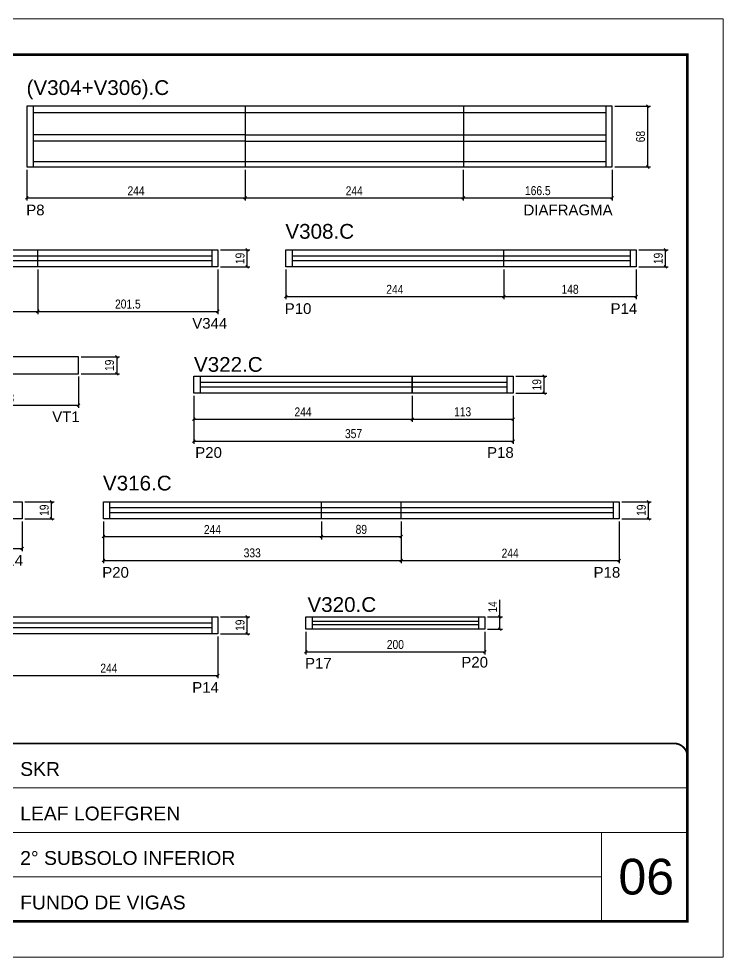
# Model space of a CAD drawing. Header units: millimetres. Extents: x 1959 to 8212, y 239 to 4735.
# Drawn here: x 4254 to 5042, y 2537 to 3587 of the extents above; entities that cross this region are included whole.
import ezdxf

# ---------------------------------------------------------------- set-up
doc = ezdxf.new("R2010")
doc.units = ezdxf.units.MM
doc.linetypes.add('CONTINUO', pattern=[0])
doc.linetypes.add('DASHED', pattern=[0.75, 0.5, -0.25])
for name, color, linetype in [('5', 5, 'Continuous'), ('COTA', 241, 'Continuous'), ('NOMENCLATURA', 7, 'Continuous'), ('Painéis', 200, 'Continuous'), ('SARR_2.2x7', 40, 'Continuous'), ('SARR_EDITAR', 141, 'Continuous')]:
    doc.layers.add(name, color=color, linetype=linetype)
for name, color, linetype, lineweight in [('CARIMBO', 255, 'Continuous', 9), ('Folhas', 255, 'Continuous', 9), ('SARRAFO DE PRESSAO', 251, 'DASHED', 9)]:
    doc.layers.add(name, color=color, linetype=linetype, lineweight=lineweight)
doc.styles.add('ARIAL', font='arial.ttf')
doc.styles.add('COTA TECNICA', font='techl___.ttf', dxfattribs={"height": 10})
doc.styles.add('COTA TECNICA-50', font='techl___.ttf', dxfattribs={"height": 10})
doc.styles.get("Standard").update_dxf_attribs({"font": 'arial.ttf'})
doc.dimstyles.new('COTA PAINEL-50', dxfattribs={"dimtxt": 10, "dimasz": 3, "dimexe": 3, "dimexo": 3, "dimgap": 3, "dimtad": 1, "dimdec": 1, "dimzin": 12, "dimdsep": 46, "dimtxsty": 'COTA TECNICA-50', "dimblk1": 'OBLIQUE', "dimblk2": 'OBLIQUE', "dimsah": 1, "dimcen": 0.9, "dimclrd": 4, "dimclre": 4, "dimclrt": 240, "dimadec": 1, "dimazin": 3, "dimtfac": 1, "dimtdec": 1, "dimtmove": 0, "dimatfit": 3, "dimfxl": 1, "dimtolj": 1, "dimtzin": 12, "dimarcsym": 0})
doc.dimstyles.new('PAINEL', dxfattribs={"dimtxt": 10, "dimasz": 3, "dimexe": 3, "dimexo": 3, "dimgap": 3, "dimtad": 1, "dimdec": 1, "dimzin": 12, "dimdsep": 46, "dimtxsty": 'COTA TECNICA', "dimblk1": 'OBLIQUE', "dimblk2": 'OBLIQUE', "dimsah": 1, "dimcen": 0.9, "dimclrd": 4, "dimclre": 4, "dimclrt": 240, "dimadec": 1, "dimazin": 3, "dimtfac": 1, "dimtdec": 1, "dimtmove": 0, "dimatfit": 3, "dimfxl": 1, "dimtolj": 1, "dimtzin": 12, "dimarcsym": 0})

# ---------------------------------------------------------------- blocks, each defined once
blk = doc.blocks.new('9999999999')
at = {"color": 30, "linetype": 'CONTINUO'}
for p, q in [((98564.6, 34379.6), (99584, 34379.6)), ((98564.6, 34329.8), (99488, 34329.8)), ((99584, 34329.8), (99488, 34329.8)), ((99488, 34329.8), (99488, 34230.2)), ((98564.6, 34280), (99488, 34280))]:
    blk.add_line(p, q, dxfattribs=at)
at = {"color": 30, "linetype": 'CONTINUO', "const_width": 2}
blk.add_lwpolyline([(99584, 34230.2), (99584, 34414.4, 0.414214), (99569, 34429.4), (98229, 34429.4, 0.414214), (98214, 34414.4), (98214, 34245.2, 0.414214), (98229, 34230.2), (99584, 34230.2)], format="xyb", dxfattribs=at)
at = {"layer": 'Folhas'}
blk.add_lwpolyline([(98139, 34190.2), (99624, 34190.2), (99624, 35240.2), (98139, 35240.2)], close=True, dxfattribs=at)
at = {"layer": 'Folhas', "color": 30, "const_width": 3}
blk.add_lwpolyline([(98214, 34230.2), (99584, 34230.2), (99584, 35200.2), (98214, 35200.2)], close=True, dxfattribs=at)
at = {"color": 7, "linetype": 'Continuous', "ltscale": 5, "style": 'ARIAL'}
for s, height, p in [('SKR', 15.48, (98837.7, 34393.1)), ('LEAF LOEFGREN', 15.483, (98837.7, 34343.3)), ('2° SUBSOLO INFERIOR', 15.483, (98837.7, 34293.5)), ('FUNDO DE VIGAS', 15.483, (98837.7, 34243.7))]:
    blk.add_text(s, height=height, dxfattribs=at).set_placement(p)
blk = doc.blocks.new('_Oblique')
at = {"color": 0, "linetype": 'ByBlock', "lineweight": -2}
blk.add_line((-0.5, -0.5), (0.5, 0.5), dxfattribs=at)
blk = doc.blocks.new('*D11')
at = {"layer": 'COTA', "color": 4, "linetype": 'ByBlock', "lineweight": -2, "transparency": 16777216}
for p, q in [((4031.7, 3306), (4031.7, 3256.3)), ((4275.7, 3306), (4275.7, 3256.3)), ((4031.7, 3259.3), (4275.7, 3259.3))]:
    blk.add_line(p, q, dxfattribs=at)
at = {"layer": 'Defpoints', "color": 0, "linetype": 'ByBlock', "transparency": 16777216}
for p in [(4031.7, 3309), (4275.7, 3309), (4275.7, 3259.3)]:
    blk.add_point(p, dxfattribs=at)
at = {"layer": 'COTA', "color": 4, "linetype": 'ByBlock', "lineweight": -2, "transparency": 16777216, "xscale": 3, "yscale": 3, "zscale": 3, "rotation": 180}
blk.add_blockref('_Oblique', (4031.7, 3259.3), dxfattribs=at)
at = {"layer": 'COTA', "color": 4, "linetype": 'ByBlock', "lineweight": -2, "transparency": 16777216, "xscale": 3, "yscale": 3, "zscale": 3}
blk.add_blockref('_Oblique', (4275.7, 3259.3), dxfattribs=at)
at = {"layer": 'COTA', "color": 240, "linetype": 'ByBlock', "transparency": 16777216, "insert": (4153.7, 3267.4), "char_height": 10, "attachment_point": 5, "style": 'COTA TECNICA-50'}
blk.add_mtext('\\A1;244', dxfattribs=at)
blk = doc.blocks.new('*D12')
at = {"layer": 'COTA', "color": 4, "linetype": 'ByBlock', "lineweight": -2, "transparency": 16777216}
for p, q in [((4275.7, 3306), (4275.7, 3256.3)), ((4477.2, 3306), (4477.2, 3256.3)), ((4275.7, 3259.3), (4477.2, 3259.3))]:
    blk.add_line(p, q, dxfattribs=at)
at = {"layer": 'Defpoints', "color": 0, "linetype": 'ByBlock', "transparency": 16777216}
for p in [(4275.7, 3309), (4477.2, 3309), (4477.2, 3259.3)]:
    blk.add_point(p, dxfattribs=at)
at = {"layer": 'COTA', "color": 4, "linetype": 'ByBlock', "lineweight": -2, "transparency": 16777216, "xscale": 3, "yscale": 3, "zscale": 3, "rotation": 180}
blk.add_blockref('_Oblique', (4275.7, 3259.3), dxfattribs=at)
at = {"layer": 'COTA', "color": 4, "linetype": 'ByBlock', "lineweight": -2, "transparency": 16777216, "xscale": 3, "yscale": 3, "zscale": 3}
blk.add_blockref('_Oblique', (4477.2, 3259.3), dxfattribs=at)
at = {"layer": 'COTA', "color": 240, "linetype": 'ByBlock', "transparency": 16777216, "insert": (4376.4, 3267.4), "char_height": 10, "attachment_point": 5, "style": 'COTA TECNICA-50'}
blk.add_mtext('\\A1;201.5', dxfattribs=at)
blk = doc.blocks.new('*D13')
at = {"layer": 'COTA', "color": 4, "lineweight": -2, "transparency": 16777216}
for p, q in [((4480.2, 3328), (4512.9, 3328)), ((4509.9, 3309), (4509.9, 3328)), ((4480.2, 3309), (4512.9, 3309))]:
    blk.add_line(p, q, dxfattribs=at)
at = {"layer": 'Defpoints', "color": 0, "transparency": 16777216}
for p in [(4477.2, 3328), (4509.9, 3328), (4477.2, 3309)]:
    blk.add_point(p, dxfattribs=at)
at = {"layer": 'COTA', "color": 4, "lineweight": -2, "transparency": 16777216, "xscale": 3, "yscale": 3, "zscale": 3}
for p, rotation in [((4509.9, 3328), 90), ((4509.9, 3309), 270)]:
    blk.add_blockref('_Oblique', p, dxfattribs=dict(at, rotation=rotation))
at = {"layer": 'COTA', "color": 240, "transparency": 16777216, "insert": (4501.9, 3318.5), "char_height": 10, "attachment_point": 5, "rotation": 90, "style": 'COTA TECNICA'}
blk.add_mtext('\\A1;19', dxfattribs=at)
blk = doc.blocks.new('*D19')
at = {"layer": 'COTA', "color": 4, "lineweight": -2, "transparency": 16777216}
for p, q in [((4158.2, 3186.4), (4158.2, 3151.2)), ((4321.2, 3186.4), (4321.2, 3151.2)), ((4158.2, 3154.2), (4321.2, 3154.2))]:
    blk.add_line(p, q, dxfattribs=at)
at = {"layer": 'Defpoints', "color": 0, "transparency": 16777216}
for p in [(4158.2, 3189.4), (4321.2, 3189.4), (4321.2, 3154.2)]:
    blk.add_point(p, dxfattribs=at)
at = {"layer": 'COTA', "color": 4, "lineweight": -2, "transparency": 16777216, "xscale": 3, "yscale": 3, "zscale": 3, "rotation": 180}
blk.add_blockref('_Oblique', (4158.2, 3154.2), dxfattribs=at)
at = {"layer": 'COTA', "color": 4, "lineweight": -2, "transparency": 16777216, "xscale": 3, "yscale": 3, "zscale": 3}
blk.add_blockref('_Oblique', (4321.2, 3154.2), dxfattribs=at)
at = {"layer": 'COTA', "color": 240, "transparency": 16777216, "insert": (4239.7, 3162.4), "char_height": 10, "attachment_point": 5, "style": 'COTA TECNICA'}
blk.add_mtext('\\A1;163', dxfattribs=at)
blk = doc.blocks.new('*D20')
at = {"layer": 'COTA', "color": 4, "lineweight": -2, "transparency": 16777216}
for p, q in [((4324.2, 3208.4), (4367, 3208.4)), ((4364, 3208.4), (4364, 3189.4)), ((4324.2, 3189.4), (4367, 3189.4))]:
    blk.add_line(p, q, dxfattribs=at)
at = {"layer": 'Defpoints', "color": 0, "transparency": 16777216}
for p in [(4321.2, 3208.4), (4321.2, 3189.4), (4364, 3189.4)]:
    blk.add_point(p, dxfattribs=at)
at = {"layer": 'COTA', "color": 4, "lineweight": -2, "transparency": 16777216, "xscale": 3, "yscale": 3, "zscale": 3}
for p, rotation in [((4364, 3208.4), 90), ((4364, 3189.4), 270)]:
    blk.add_blockref('_Oblique', p, dxfattribs=dict(at, rotation=rotation))
at = {"layer": 'COTA', "color": 240, "transparency": 16777216, "insert": (4355.9, 3198.9), "char_height": 10, "attachment_point": 5, "rotation": 90, "style": 'COTA TECNICA'}
blk.add_mtext('\\A1;19', dxfattribs=at)
blk = doc.blocks.new('*D27')
at = {"layer": 'COTA', "color": 4, "lineweight": -2, "transparency": 16777216}
for p, q in [((4263.6, 3417.8), (4263.6, 3383.2)), ((4507.6, 3417.8), (4507.6, 3383.2)), ((4263.6, 3386.2), (4507.6, 3386.2))]:
    blk.add_line(p, q, dxfattribs=at)
at = {"layer": 'Defpoints', "color": 0, "transparency": 16777216}
for p in [(4263.6, 3420.8), (4507.6, 3420.8), (4507.6, 3386.2)]:
    blk.add_point(p, dxfattribs=at)
at = {"layer": 'COTA', "color": 4, "lineweight": -2, "transparency": 16777216, "xscale": 3, "yscale": 3, "zscale": 3, "rotation": 180}
blk.add_blockref('_Oblique', (4263.6, 3386.2), dxfattribs=at)
at = {"layer": 'COTA', "color": 4, "lineweight": -2, "transparency": 16777216, "xscale": 3, "yscale": 3, "zscale": 3}
blk.add_blockref('_Oblique', (4507.6, 3386.2), dxfattribs=at)
at = {"layer": 'COTA', "color": 240, "transparency": 16777216, "insert": (4385.6, 3394.2), "char_height": 10, "attachment_point": 5, "style": 'COTA TECNICA'}
blk.add_mtext('\\A1;244', dxfattribs=at)
blk = doc.blocks.new('*D28')
at = {"layer": 'COTA', "color": 4, "lineweight": -2, "transparency": 16777216}
for p, q in [((4507.6, 3417.8), (4507.6, 3383.2)), ((4751.6, 3417.8), (4751.6, 3383.2)), ((4507.6, 3386.2), (4751.6, 3386.2))]:
    blk.add_line(p, q, dxfattribs=at)
at = {"layer": 'Defpoints', "color": 0, "transparency": 16777216}
for p in [(4507.6, 3420.8), (4751.6, 3420.8), (4751.6, 3386.2)]:
    blk.add_point(p, dxfattribs=at)
at = {"layer": 'COTA', "color": 4, "lineweight": -2, "transparency": 16777216, "xscale": 3, "yscale": 3, "zscale": 3, "rotation": 180}
blk.add_blockref('_Oblique', (4507.6, 3386.2), dxfattribs=at)
at = {"layer": 'COTA', "color": 4, "lineweight": -2, "transparency": 16777216, "xscale": 3, "yscale": 3, "zscale": 3}
blk.add_blockref('_Oblique', (4751.6, 3386.2), dxfattribs=at)
at = {"layer": 'COTA', "color": 240, "transparency": 16777216, "insert": (4629.6, 3394.2), "char_height": 10, "attachment_point": 5, "style": 'COTA TECNICA'}
blk.add_mtext('\\A1;244', dxfattribs=at)
blk = doc.blocks.new('*D26')
at = {"layer": 'COTA', "color": 4, "lineweight": -2, "transparency": 16777216}
for p, q in [((4921.1, 3488.8), (4960.9, 3488.8)), ((4957.9, 3420.8), (4957.9, 3488.8)), ((4921.1, 3420.8), (4960.9, 3420.8))]:
    blk.add_line(p, q, dxfattribs=at)
at = {"layer": 'Defpoints', "color": 0, "transparency": 16777216}
for p in [(4918.1, 3488.8), (4957.9, 3488.8), (4918.1, 3420.8)]:
    blk.add_point(p, dxfattribs=at)
at = {"layer": 'COTA', "color": 4, "lineweight": -2, "transparency": 16777216, "xscale": 3, "yscale": 3, "zscale": 3}
for p, rotation in [((4957.9, 3488.8), 90), ((4957.9, 3420.8), 270)]:
    blk.add_blockref('_Oblique', p, dxfattribs=dict(at, rotation=rotation))
at = {"layer": 'COTA', "color": 240, "transparency": 16777216, "insert": (4949.8, 3454.8), "char_height": 10, "attachment_point": 5, "rotation": 90, "style": 'COTA TECNICA'}
blk.add_mtext('\\A1;68', dxfattribs=at)
blk = doc.blocks.new('*D29')
at = {"layer": 'COTA', "color": 4, "lineweight": -2, "transparency": 16777216}
for p, q in [((4751.6, 3417.8), (4751.6, 3383.2)), ((4918.1, 3417.8), (4918.1, 3383.2)), ((4751.6, 3386.2), (4918.1, 3386.2))]:
    blk.add_line(p, q, dxfattribs=at)
at = {"layer": 'Defpoints', "color": 0, "transparency": 16777216}
for p in [(4751.6, 3420.8), (4918.1, 3420.8), (4918.1, 3386.2)]:
    blk.add_point(p, dxfattribs=at)
at = {"layer": 'COTA', "color": 4, "lineweight": -2, "transparency": 16777216, "xscale": 3, "yscale": 3, "zscale": 3, "rotation": 180}
blk.add_blockref('_Oblique', (4751.6, 3386.2), dxfattribs=at)
at = {"layer": 'COTA', "color": 4, "lineweight": -2, "transparency": 16777216, "xscale": 3, "yscale": 3, "zscale": 3}
blk.add_blockref('_Oblique', (4918.1, 3386.2), dxfattribs=at)
at = {"layer": 'COTA', "color": 240, "transparency": 16777216, "insert": (4834.9, 3394.3), "char_height": 10, "attachment_point": 5, "style": 'COTA TECNICA'}
blk.add_mtext('\\A1;166.5', dxfattribs=at)
blk = doc.blocks.new('*D31')
at = {"layer": 'COTA', "color": 4, "linetype": 'ByBlock', "lineweight": -2, "transparency": 16777216}
for p, q in [((4110.2, 3024.3), (4110.2, 2991.1)), ((4258.2, 3024.3), (4258.2, 2991.1)), ((4110.2, 2994.1), (4258.2, 2994.1))]:
    blk.add_line(p, q, dxfattribs=at)
at = {"layer": 'Defpoints', "color": 0, "linetype": 'ByBlock', "transparency": 16777216}
for p in [(4110.2, 3027.3), (4258.2, 3027.3), (4258.2, 2994.1)]:
    blk.add_point(p, dxfattribs=at)
at = {"layer": 'COTA', "color": 4, "linetype": 'ByBlock', "lineweight": -2, "transparency": 16777216, "xscale": 3, "yscale": 3, "zscale": 3, "rotation": 180}
blk.add_blockref('_Oblique', (4110.2, 2994.1), dxfattribs=at)
at = {"layer": 'COTA', "color": 4, "linetype": 'ByBlock', "lineweight": -2, "transparency": 16777216, "xscale": 3, "yscale": 3, "zscale": 3}
blk.add_blockref('_Oblique', (4258.2, 2994.1), dxfattribs=at)
at = {"layer": 'COTA', "color": 240, "linetype": 'ByBlock', "transparency": 16777216, "insert": (4184.2, 3002.2), "char_height": 10, "attachment_point": 5, "style": 'COTA TECNICA-50'}
blk.add_mtext('\\A1;148', dxfattribs=at)
blk = doc.blocks.new('*D32')
at = {"layer": 'COTA', "color": 4, "lineweight": -2, "transparency": 16777216}
for p, q in [((4261.2, 3046.3), (4293.9, 3046.3)), ((4290.9, 3027.3), (4290.9, 3046.3)), ((4261.2, 3027.3), (4293.9, 3027.3))]:
    blk.add_line(p, q, dxfattribs=at)
at = {"layer": 'Defpoints', "color": 0, "transparency": 16777216}
for p in [(4258.2, 3046.3), (4290.9, 3046.3), (4258.2, 3027.3)]:
    blk.add_point(p, dxfattribs=at)
at = {"layer": 'COTA', "color": 4, "lineweight": -2, "transparency": 16777216, "xscale": 3, "yscale": 3, "zscale": 3}
for p, rotation in [((4290.9, 3046.3), 90), ((4290.9, 3027.3), 270)]:
    blk.add_blockref('_Oblique', p, dxfattribs=dict(at, rotation=rotation))
at = {"layer": 'COTA', "color": 240, "transparency": 16777216, "insert": (4282.9, 3036.8), "char_height": 10, "attachment_point": 5, "rotation": 90, "style": 'COTA TECNICA'}
blk.add_mtext('\\A1;19', dxfattribs=at)
blk = doc.blocks.new('*D34')
at = {"layer": 'COTA', "color": 4, "linetype": 'ByBlock', "lineweight": -2, "transparency": 16777216}
for p, q in [((4553, 3306), (4553, 3272.8)), ((4797, 3306), (4797, 3272.8)), ((4553, 3275.8), (4797, 3275.8))]:
    blk.add_line(p, q, dxfattribs=at)
at = {"layer": 'Defpoints', "color": 0, "linetype": 'ByBlock', "transparency": 16777216}
for p in [(4553, 3309), (4797, 3309), (4797, 3275.8)]:
    blk.add_point(p, dxfattribs=at)
at = {"layer": 'COTA', "color": 4, "linetype": 'ByBlock', "lineweight": -2, "transparency": 16777216, "xscale": 3, "yscale": 3, "zscale": 3, "rotation": 180}
blk.add_blockref('_Oblique', (4553, 3275.8), dxfattribs=at)
at = {"layer": 'COTA', "color": 4, "linetype": 'ByBlock', "lineweight": -2, "transparency": 16777216, "xscale": 3, "yscale": 3, "zscale": 3}
blk.add_blockref('_Oblique', (4797, 3275.8), dxfattribs=at)
at = {"layer": 'COTA', "color": 240, "linetype": 'ByBlock', "transparency": 16777216, "insert": (4675, 3283.9), "char_height": 10, "attachment_point": 5, "style": 'COTA TECNICA-50'}
blk.add_mtext('\\A1;244', dxfattribs=at)
blk = doc.blocks.new('*D35')
at = {"layer": 'COTA', "color": 4, "linetype": 'ByBlock', "lineweight": -2, "transparency": 16777216}
for p, q in [((4797, 3306), (4797, 3272.8)), ((4945, 3306), (4945, 3272.8)), ((4797, 3275.8), (4945, 3275.8))]:
    blk.add_line(p, q, dxfattribs=at)
at = {"layer": 'Defpoints', "color": 0, "linetype": 'ByBlock', "transparency": 16777216}
for p in [(4797, 3309), (4945, 3309), (4945, 3275.8)]:
    blk.add_point(p, dxfattribs=at)
at = {"layer": 'COTA', "color": 4, "linetype": 'ByBlock', "lineweight": -2, "transparency": 16777216, "xscale": 3, "yscale": 3, "zscale": 3, "rotation": 180}
blk.add_blockref('_Oblique', (4797, 3275.8), dxfattribs=at)
at = {"layer": 'COTA', "color": 4, "linetype": 'ByBlock', "lineweight": -2, "transparency": 16777216, "xscale": 3, "yscale": 3, "zscale": 3}
blk.add_blockref('_Oblique', (4945, 3275.8), dxfattribs=at)
at = {"layer": 'COTA', "color": 240, "linetype": 'ByBlock', "transparency": 16777216, "insert": (4871, 3283.9), "char_height": 10, "attachment_point": 5, "style": 'COTA TECNICA-50'}
blk.add_mtext('\\A1;148', dxfattribs=at)
blk = doc.blocks.new('*D36')
at = {"layer": 'COTA', "color": 4, "lineweight": -2, "transparency": 16777216}
for p, q in [((4948, 3328), (4980.8, 3328)), ((4977.8, 3309), (4977.8, 3328)), ((4948, 3309), (4980.8, 3309))]:
    blk.add_line(p, q, dxfattribs=at)
at = {"layer": 'Defpoints', "color": 0, "transparency": 16777216}
for p in [(4945, 3328), (4977.8, 3328), (4945, 3309)]:
    blk.add_point(p, dxfattribs=at)
at = {"layer": 'COTA', "color": 4, "lineweight": -2, "transparency": 16777216, "xscale": 3, "yscale": 3, "zscale": 3}
for p, rotation in [((4977.8, 3328), 90), ((4977.8, 3309), 270)]:
    blk.add_blockref('_Oblique', p, dxfattribs=dict(at, rotation=rotation))
at = {"layer": 'COTA', "color": 240, "transparency": 16777216, "insert": (4969.7, 3318.5), "char_height": 10, "attachment_point": 5, "rotation": 90, "style": 'COTA TECNICA'}
blk.add_mtext('\\A1;19', dxfattribs=at)
blk = doc.blocks.new('*D38')
at = {"layer": 'COTA', "color": 4, "linetype": 'ByBlock', "lineweight": -2, "transparency": 16777216}
for p, q in [((4233.2, 2895.6), (4233.2, 2849)), ((4477.2, 2895.6), (4477.2, 2849)), ((4233.2, 2852), (4477.2, 2852))]:
    blk.add_line(p, q, dxfattribs=at)
at = {"layer": 'Defpoints', "color": 0, "linetype": 'ByBlock', "transparency": 16777216}
for p in [(4233.2, 2898.6), (4477.2, 2898.6), (4477.2, 2852)]:
    blk.add_point(p, dxfattribs=at)
at = {"layer": 'COTA', "color": 4, "linetype": 'ByBlock', "lineweight": -2, "transparency": 16777216, "xscale": 3, "yscale": 3, "zscale": 3, "rotation": 180}
blk.add_blockref('_Oblique', (4233.2, 2852), dxfattribs=at)
at = {"layer": 'COTA', "color": 4, "linetype": 'ByBlock', "lineweight": -2, "transparency": 16777216, "xscale": 3, "yscale": 3, "zscale": 3}
blk.add_blockref('_Oblique', (4477.2, 2852), dxfattribs=at)
at = {"layer": 'COTA', "color": 240, "linetype": 'ByBlock', "transparency": 16777216, "insert": (4355.2, 2860.1), "char_height": 10, "attachment_point": 5, "style": 'COTA TECNICA-50'}
blk.add_mtext('\\A1;244', dxfattribs=at)
blk = doc.blocks.new('*D39')
at = {"layer": 'COTA', "color": 4, "lineweight": -2, "transparency": 16777216}
for p, q in [((4480.2, 2917.6), (4512.9, 2917.6)), ((4509.9, 2898.6), (4509.9, 2917.6)), ((4480.2, 2898.6), (4512.9, 2898.6))]:
    blk.add_line(p, q, dxfattribs=at)
at = {"layer": 'Defpoints', "color": 0, "transparency": 16777216}
for p in [(4477.2, 2917.6), (4509.9, 2917.6), (4477.2, 2898.6)]:
    blk.add_point(p, dxfattribs=at)
at = {"layer": 'COTA', "color": 4, "lineweight": -2, "transparency": 16777216, "xscale": 3, "yscale": 3, "zscale": 3}
for p, rotation in [((4509.9, 2917.6), 90), ((4509.9, 2898.6), 270)]:
    blk.add_blockref('_Oblique', p, dxfattribs=dict(at, rotation=rotation))
at = {"layer": 'COTA', "color": 240, "transparency": 16777216, "insert": (4501.9, 2908.1), "char_height": 10, "attachment_point": 5, "rotation": 90, "style": 'COTA TECNICA'}
blk.add_mtext('\\A1;19', dxfattribs=at)
blk = doc.blocks.new('*D43')
at = {"layer": 'COTA', "color": 4, "linetype": 'ByBlock', "lineweight": -2, "transparency": 16777216}
for p, q in [((4349, 3024.3), (4349, 2977.7)), ((4682, 3024.3), (4682, 2977.7)), ((4349, 2980.7), (4682, 2980.7))]:
    blk.add_line(p, q, dxfattribs=at)
at = {"layer": 'Defpoints', "color": 0, "linetype": 'ByBlock', "transparency": 16777216}
for p in [(4349, 3027.3), (4682, 3027.3), (4682, 2980.7)]:
    blk.add_point(p, dxfattribs=at)
at = {"layer": 'COTA', "color": 4, "linetype": 'ByBlock', "lineweight": -2, "transparency": 16777216, "xscale": 3, "yscale": 3, "zscale": 3, "rotation": 180}
blk.add_blockref('_Oblique', (4349, 2980.7), dxfattribs=at)
at = {"layer": 'COTA', "color": 4, "linetype": 'ByBlock', "lineweight": -2, "transparency": 16777216, "xscale": 3, "yscale": 3, "zscale": 3}
blk.add_blockref('_Oblique', (4682, 2980.7), dxfattribs=at)
at = {"layer": 'COTA', "color": 240, "linetype": 'ByBlock', "transparency": 16777216, "insert": (4515.5, 2989), "char_height": 10, "attachment_point": 5, "style": 'COTA TECNICA-50'}
blk.add_mtext('\\A1;333', dxfattribs=at)
blk = doc.blocks.new('*D44')
at = {"layer": 'COTA', "color": 4, "linetype": 'ByBlock', "lineweight": -2, "transparency": 16777216}
for p, q in [((4682, 3024.3), (4682, 2977.7)), ((4926, 3024.3), (4926, 2977.7)), ((4682, 2980.7), (4926, 2980.7))]:
    blk.add_line(p, q, dxfattribs=at)
at = {"layer": 'Defpoints', "color": 0, "linetype": 'ByBlock', "transparency": 16777216}
for p in [(4682, 3027.3), (4926, 3027.3), (4926, 2980.7)]:
    blk.add_point(p, dxfattribs=at)
at = {"layer": 'COTA', "color": 4, "linetype": 'ByBlock', "lineweight": -2, "transparency": 16777216, "xscale": 3, "yscale": 3, "zscale": 3, "rotation": 180}
blk.add_blockref('_Oblique', (4682, 2980.7), dxfattribs=at)
at = {"layer": 'COTA', "color": 4, "linetype": 'ByBlock', "lineweight": -2, "transparency": 16777216, "xscale": 3, "yscale": 3, "zscale": 3}
blk.add_blockref('_Oblique', (4926, 2980.7), dxfattribs=at)
at = {"layer": 'COTA', "color": 240, "linetype": 'ByBlock', "transparency": 16777216, "insert": (4804, 2988.8), "char_height": 10, "attachment_point": 5, "style": 'COTA TECNICA-50'}
blk.add_mtext('\\A1;244', dxfattribs=at)
blk = doc.blocks.new('*D45')
at = {"layer": 'COTA', "color": 4, "lineweight": -2, "transparency": 16777216}
for p, q in [((4929, 3046.3), (4961.8, 3046.3)), ((4958.8, 3027.3), (4958.8, 3046.3)), ((4929, 3027.3), (4961.8, 3027.3))]:
    blk.add_line(p, q, dxfattribs=at)
at = {"layer": 'Defpoints', "color": 0, "transparency": 16777216}
for p in [(4926, 3046.3), (4958.8, 3046.3), (4926, 3027.3)]:
    blk.add_point(p, dxfattribs=at)
at = {"layer": 'COTA', "color": 4, "lineweight": -2, "transparency": 16777216, "xscale": 3, "yscale": 3, "zscale": 3}
for p, rotation in [((4958.8, 3046.3), 90), ((4958.8, 3027.3), 270)]:
    blk.add_blockref('_Oblique', p, dxfattribs=dict(at, rotation=rotation))
at = {"layer": 'COTA', "color": 240, "transparency": 16777216, "insert": (4950.7, 3036.8), "char_height": 10, "attachment_point": 5, "rotation": 90, "style": 'COTA TECNICA'}
blk.add_mtext('\\A1;19', dxfattribs=at)
blk = doc.blocks.new('*D46')
at = {"layer": 'COTA', "color": 4, "lineweight": -2, "transparency": 16777216}
for p, q in [((4349, 3024.3), (4349, 3004.2)), ((4593, 3024.3), (4593, 3004.2)), ((4349, 3007.2), (4593, 3007.2))]:
    blk.add_line(p, q, dxfattribs=at)
at = {"layer": 'Defpoints', "color": 0, "transparency": 16777216}
for p in [(4349, 3027.3), (4593, 3027.3), (4593, 3007.2)]:
    blk.add_point(p, dxfattribs=at)
at = {"layer": 'COTA', "color": 4, "lineweight": -2, "transparency": 16777216, "xscale": 3, "yscale": 3, "zscale": 3, "rotation": 180}
blk.add_blockref('_Oblique', (4349, 3007.2), dxfattribs=at)
at = {"layer": 'COTA', "color": 4, "lineweight": -2, "transparency": 16777216, "xscale": 3, "yscale": 3, "zscale": 3}
blk.add_blockref('_Oblique', (4593, 3007.2), dxfattribs=at)
at = {"layer": 'COTA', "color": 240, "transparency": 16777216, "insert": (4471, 3015.2), "char_height": 10, "attachment_point": 5, "style": 'COTA TECNICA'}
blk.add_mtext('\\A1;244', dxfattribs=at)
blk = doc.blocks.new('*D47')
at = {"layer": 'COTA', "color": 4, "lineweight": -2, "transparency": 16777216}
for p, q in [((4593, 3024.3), (4593, 3004.2)), ((4682, 3024.3), (4682, 3004.2)), ((4593, 3007.2), (4682, 3007.2))]:
    blk.add_line(p, q, dxfattribs=at)
at = {"layer": 'Defpoints', "color": 0, "transparency": 16777216}
for p in [(4593, 3027.3), (4682, 3027.3), (4682, 3007.2)]:
    blk.add_point(p, dxfattribs=at)
at = {"layer": 'COTA', "color": 4, "lineweight": -2, "transparency": 16777216, "xscale": 3, "yscale": 3, "zscale": 3, "rotation": 180}
blk.add_blockref('_Oblique', (4593, 3007.2), dxfattribs=at)
at = {"layer": 'COTA', "color": 4, "lineweight": -2, "transparency": 16777216, "xscale": 3, "yscale": 3, "zscale": 3}
blk.add_blockref('_Oblique', (4682, 3007.2), dxfattribs=at)
at = {"layer": 'COTA', "color": 240, "transparency": 16777216, "insert": (4637.5, 3015.3), "char_height": 10, "attachment_point": 5, "style": 'COTA TECNICA'}
blk.add_mtext('\\A1;89', dxfattribs=at)
blk = doc.blocks.new('*D48')
at = {"layer": 'COTA', "color": 4, "linetype": 'ByBlock', "lineweight": -2, "transparency": 16777216}
for p, q in [((4450.3, 3164.7), (4450.3, 3135.7)), ((4694.3, 3164.7), (4694.3, 3135.7)), ((4450.3, 3138.7), (4694.3, 3138.7))]:
    blk.add_line(p, q, dxfattribs=at)
at = {"layer": 'Defpoints', "color": 0, "linetype": 'ByBlock', "transparency": 16777216}
for p in [(4450.3, 3167.7), (4694.3, 3167.7), (4694.3, 3138.7)]:
    blk.add_point(p, dxfattribs=at)
at = {"layer": 'COTA', "color": 4, "linetype": 'ByBlock', "lineweight": -2, "transparency": 16777216, "xscale": 3, "yscale": 3, "zscale": 3, "rotation": 180}
blk.add_blockref('_Oblique', (4450.3, 3138.7), dxfattribs=at)
at = {"layer": 'COTA', "color": 4, "linetype": 'ByBlock', "lineweight": -2, "transparency": 16777216, "xscale": 3, "yscale": 3, "zscale": 3}
blk.add_blockref('_Oblique', (4694.3, 3138.7), dxfattribs=at)
at = {"layer": 'COTA', "color": 240, "linetype": 'ByBlock', "transparency": 16777216, "insert": (4572.3, 3146.8), "char_height": 10, "attachment_point": 5, "style": 'COTA TECNICA-50'}
blk.add_mtext('\\A1;244', dxfattribs=at)
blk = doc.blocks.new('*D49')
at = {"layer": 'COTA', "color": 4, "linetype": 'ByBlock', "lineweight": -2, "transparency": 16777216}
for p, q in [((4694.3, 3164.7), (4694.3, 3135.7)), ((4807.3, 3164.7), (4807.3, 3135.7)), ((4694.3, 3138.7), (4807.3, 3138.7))]:
    blk.add_line(p, q, dxfattribs=at)
at = {"layer": 'Defpoints', "color": 0, "linetype": 'ByBlock', "transparency": 16777216}
for p in [(4694.3, 3167.7), (4807.3, 3167.7), (4807.3, 3138.7)]:
    blk.add_point(p, dxfattribs=at)
at = {"layer": 'COTA', "color": 4, "linetype": 'ByBlock', "lineweight": -2, "transparency": 16777216, "xscale": 3, "yscale": 3, "zscale": 3, "rotation": 180}
blk.add_blockref('_Oblique', (4694.3, 3138.7), dxfattribs=at)
at = {"layer": 'COTA', "color": 4, "linetype": 'ByBlock', "lineweight": -2, "transparency": 16777216, "xscale": 3, "yscale": 3, "zscale": 3}
blk.add_blockref('_Oblique', (4807.3, 3138.7), dxfattribs=at)
at = {"layer": 'COTA', "color": 240, "linetype": 'ByBlock', "transparency": 16777216, "insert": (4750.8, 3146.9), "char_height": 10, "attachment_point": 5, "style": 'COTA TECNICA-50'}
blk.add_mtext('\\A1;113', dxfattribs=at)
blk = doc.blocks.new('*D50')
at = {"layer": 'COTA', "color": 4, "lineweight": -2, "transparency": 16777216}
for p, q in [((4450.3, 3164.7), (4450.3, 3111.1)), ((4807.3, 3164.7), (4807.3, 3111.1)), ((4450.3, 3114.1), (4807.3, 3114.1))]:
    blk.add_line(p, q, dxfattribs=at)
at = {"layer": 'Defpoints', "color": 0, "transparency": 16777216}
for p in [(4450.3, 3167.7), (4807.3, 3167.7), (4807.3, 3114.1)]:
    blk.add_point(p, dxfattribs=at)
at = {"layer": 'COTA', "color": 4, "lineweight": -2, "transparency": 16777216, "xscale": 3, "yscale": 3, "zscale": 3, "rotation": 180}
blk.add_blockref('_Oblique', (4450.3, 3114.1), dxfattribs=at)
at = {"layer": 'COTA', "color": 4, "lineweight": -2, "transparency": 16777216, "xscale": 3, "yscale": 3, "zscale": 3}
blk.add_blockref('_Oblique', (4807.3, 3114.1), dxfattribs=at)
at = {"layer": 'COTA', "color": 240, "transparency": 16777216, "insert": (4628.8, 3122.4), "char_height": 10, "attachment_point": 5, "style": 'COTA TECNICA'}
blk.add_mtext('\\A1;357', dxfattribs=at)
blk = doc.blocks.new('*D51')
at = {"layer": 'COTA', "color": 4, "lineweight": -2, "transparency": 16777216}
for p, q in [((4810.3, 3186.7), (4844.9, 3186.7)), ((4841.9, 3167.7), (4841.9, 3186.7)), ((4810.3, 3167.7), (4844.9, 3167.7))]:
    blk.add_line(p, q, dxfattribs=at)
at = {"layer": 'Defpoints', "color": 0, "transparency": 16777216}
for p in [(4807.3, 3186.7), (4841.9, 3186.7), (4807.3, 3167.7)]:
    blk.add_point(p, dxfattribs=at)
at = {"layer": 'COTA', "color": 4, "lineweight": -2, "transparency": 16777216, "xscale": 3, "yscale": 3, "zscale": 3}
for p, rotation in [((4841.9, 3186.7), 90), ((4841.9, 3167.7), 270)]:
    blk.add_blockref('_Oblique', p, dxfattribs=dict(at, rotation=rotation))
at = {"layer": 'COTA', "color": 240, "transparency": 16777216, "insert": (4833.8, 3177.2), "char_height": 10, "attachment_point": 5, "rotation": 90, "style": 'COTA TECNICA'}
blk.add_mtext('\\A1;19', dxfattribs=at)
blk = doc.blocks.new('*D52')
at = {"layer": 'COTA', "color": 4, "linetype": 'ByBlock', "lineweight": -2, "transparency": 16777216}
for p, q in [((4575.6, 2900.6), (4575.6, 2875.4)), ((4775.6, 2900.6), (4775.6, 2875.4)), ((4575.6, 2878.4), (4775.6, 2878.4))]:
    blk.add_line(p, q, dxfattribs=at)
at = {"layer": 'Defpoints', "color": 0, "linetype": 'ByBlock', "transparency": 16777216}
for p in [(4575.6, 2903.6), (4775.6, 2903.6), (4775.6, 2878.4)]:
    blk.add_point(p, dxfattribs=at)
at = {"layer": 'COTA', "color": 4, "linetype": 'ByBlock', "lineweight": -2, "transparency": 16777216, "xscale": 3, "yscale": 3, "zscale": 3, "rotation": 180}
blk.add_blockref('_Oblique', (4575.6, 2878.4), dxfattribs=at)
at = {"layer": 'COTA', "color": 4, "linetype": 'ByBlock', "lineweight": -2, "transparency": 16777216, "xscale": 3, "yscale": 3, "zscale": 3}
blk.add_blockref('_Oblique', (4775.6, 2878.4), dxfattribs=at)
at = {"layer": 'COTA', "color": 240, "linetype": 'ByBlock', "transparency": 16777216, "insert": (4675.6, 2886.5), "char_height": 10, "attachment_point": 5, "style": 'COTA TECNICA-50'}
blk.add_mtext('\\A1;200', dxfattribs=at)
blk = doc.blocks.new('*D53')
at = {"layer": 'COTA', "color": 4, "lineweight": -2, "transparency": 16777216}
for p, q in [((4792.4, 2917.6), (4792.4, 2936.7)), ((4778.6, 2917.6), (4795.4, 2917.6)), ((4792.4, 2903.6), (4792.4, 2917.6)), ((4778.6, 2903.6), (4795.4, 2903.6))]:
    blk.add_line(p, q, dxfattribs=at)
at = {"layer": 'Defpoints', "color": 0, "transparency": 16777216}
for p in [(4775.6, 2917.6), (4792.4, 2917.6), (4775.6, 2903.6)]:
    blk.add_point(p, dxfattribs=at)
at = {"layer": 'COTA', "color": 4, "lineweight": -2, "transparency": 16777216, "xscale": 3, "yscale": 3, "zscale": 3}
for p, rotation in [((4792.4, 2917.6), 90), ((4792.4, 2903.6), 270)]:
    blk.add_blockref('_Oblique', p, dxfattribs=dict(at, rotation=rotation))
at = {"layer": 'COTA', "color": 240, "transparency": 16777216, "insert": (4784.4, 2928.6), "char_height": 10, "attachment_point": 5, "rotation": 90, "style": 'COTA TECNICA'}
blk.add_mtext('\\A1;14', dxfattribs=at)

msp = doc.modelspace()

# ---------------------------------------------------------------- linework, layer by layer
at = {"layer": 'Painéis', "linetype": 'ByBlock'}
for p, q in [((4507.61, 3488.8), (4507.61, 3420.8)), ((4751.61, 3488.8), (4751.61, 3420.8)), ((4275.67, 3309), (4275.67, 3328)), ((4797.04, 3309), (4797.04, 3328)), ((4321.17, 3208.37), (3670.17, 3208.37)), ((4321.17, 3189.37), (4321.17, 3208.37)), ((3670.17, 3189.37), (4321.17, 3189.37)), ((4593, 3027.32), (4593, 3046.32)), ((4682, 3027.32), (4682, 3046.32))]:
    msp.add_line(p, q, dxfattribs=at)
for points in [[(4263.61, 3488.8), (4263.61, 3420.8), (4918.11, 3420.8), (4918.11, 3488.8)], [(4031.67, 3328), (4477.17, 3328), (4477.17, 3309), (4031.67, 3309)], [(4553.04, 3328), (4945.04, 3328), (4945.04, 3309), (4553.04, 3309)], [(3866.17, 3046.32), (4258.17, 3046.32), (4258.17, 3027.32), (3866.17, 3027.32)], [(4349, 3046.32), (4926, 3046.32), (4926, 3027.32), (4349, 3027.32)], [(3900.17, 2917.56), (4477.17, 2917.56), (4477.17, 2898.56), (3900.17, 2898.56)], [(4575.63, 2917.56), (4775.63, 2917.56), (4775.63, 2903.56), (4575.63, 2903.56)]]:
    msp.add_lwpolyline(points, close=True, dxfattribs=at)
at = {"layer": 'Painéis'}
for points in [[(4694.27, 3167.66), (4450.27, 3167.66), (4450.27, 3186.66), (4694.27, 3186.66)], [(4694.27, 3186.66), (4807.27, 3186.66), (4807.27, 3167.66), (4694.27, 3167.66)]]:
    msp.add_lwpolyline(points, close=True, dxfattribs=at)
at = {"layer": 'SARR_2.2x7', "linetype": 'Continuous'}
for p, q in [((4270.61, 3488.8), (4270.61, 3420.8)), ((4911.11, 3488.8), (4911.11, 3420.8)), ((4270.61, 3481.8), (4507.61, 3481.8)), ((4507.61, 3481.8), (4751.61, 3481.8)), ((4751.61, 3481.8), (4911.11, 3481.8)), ((4507.61, 3456.7), (4270.61, 3456.7)), ((4507.61, 3456.7), (4751.61, 3456.7)), ((4751.61, 3456.7), (4911.11, 3456.7)), ((4507.61, 3449.7), (4270.61, 3449.7)), ((4507.61, 3449.7), (4751.61, 3449.7)), ((4751.61, 3449.7), (4911.11, 3449.7)), ((4270.61, 3426.8), (4507.61, 3426.8)), ((4507.61, 3426.8), (4751.61, 3426.8)), ((4751.61, 3426.8), (4911.11, 3426.8)), ((4275.67, 3321), (4038.67, 3321)), ((4470.17, 3321), (4275.67, 3321)), ((4470.17, 3328), (4470.17, 3309)), ((4560.04, 3328), (4560.04, 3309)), ((4797.04, 3321), (4560.04, 3321)), ((4938.04, 3321), (4797.04, 3321)), ((4938.04, 3328), (4938.04, 3309)), ((4038.67, 3316), (4275.67, 3316)), ((4275.67, 3316), (4470.17, 3316)), ((4560.04, 3316), (4797.04, 3316)), ((4797.04, 3316), (4938.04, 3316)), ((4457.27, 3186.66), (4457.27, 3167.66)), ((4800.27, 3186.66), (4800.27, 3167.66)), ((4800.27, 3179.66), (4457.27, 3179.66)), ((4457.27, 3174.66), (4800.27, 3174.66)), ((4356, 3046.32), (4356, 3027.32)), ((4919, 3046.32), (4919, 3027.32)), ((4682, 3039.32), (4356, 3039.32)), ((4919, 3039.32), (4682, 3039.32)), ((4356, 3034.32), (4682, 3034.32)), ((4682, 3034.32), (4919, 3034.32)), ((4470.17, 2910.56), (4233.17, 2910.56)), ((4470.17, 2917.56), (4470.17, 2898.56)), ((4582.63, 2917.56), (4582.63, 2903.56)), ((4768.63, 2917.56), (4768.63, 2903.56)), ((4233.17, 2905.56), (4470.17, 2905.56))]:
    msp.add_line(p, q, dxfattribs=at)
at = {"layer": 'SARR_EDITAR', "linetype": 'Continuous'}
for p, q in [((4582.63, 2912.56), (4768.63, 2912.56)), ((4768.63, 2908.56), (4582.63, 2908.56))]:
    msp.add_line(p, q, dxfattribs=at)

# ---------------------------------------------------------------- block references
at = {"layer": 'SARRAFO DE PRESSAO', "color": 6, "linetype": 'ByBlock'}
msp.add_blockref('9999999999', (-94581.71, -31653.56), dxfattribs=at)

# ---------------------------------------------------------------- texts
at = {"layer": '5', "linetype": 'Continuous'}
for s, rotation, p in [('P8', 0.00004, (4262.74, 3366.71)), ('DIAFRAGMA', 0.00004, (4818.92, 3366.71)), ('P10', 359.99996, (4551.88, 3256.36)), ('P14', 359.99996, (4916.3, 3256.36)), ('V344', 359.99996, (4448.43, 3239.87)), ('VT1', 359.99996, (4291.81, 3135.36)), ('P20', 359.99996, (4451.77, 3095.37)), ('P18', 359.99996, (4778.15, 3095.37)), ('P14', 359.99996, (4229.43, 2974.68)), ('P20', 359.99996, (4347.74, 2961.27)), ('P18', 359.99996, (4897.26, 2961.27)), ('P17', 359.99996, (4574.59, 2859.57)), ('P20', 359.99996, (4749.37, 2860.72)), ('P14', 359.99996, (4448.43, 2832.52))]:
    msp.add_text(s, height=12, rotation=rotation, dxfattribs=at).set_placement(p)
at = {"layer": 'CARIMBO', "style": 'ARIAL'}
msp.add_text('06', height=40, dxfattribs=at).set_placement((4925.13, 2606.79))
at = {"layer": 'NOMENCLATURA', "linetype": 'Continuous'}
for s, p in [('(V304+V306).C', (4263.14, 3501.37)), ('V308.C', (4552.57, 3340.56)), ('V322.C', (4450.34, 3191.66)), ('V316.C', (4348.53, 3058.88)), ('V320.C', (4577.26, 2922.99))]:
    msp.add_text(s, height=16.5, dxfattribs=at).set_placement(p)

# ---------------------------------------------------------------- dimensions: what is measured, and where the dimension line sits
at = {"layer": 'COTA'}
for base, p1, p2, picture, middle in [((4957.9, 3488.8), (4918.11, 3420.8), (4918.11, 3488.8), '*D26', (4949.78, 3454.8)), ((4509.94, 3328), (4477.17, 3309), (4477.17, 3328), '*D13', (4501.85, 3318.5)), ((4977.81, 3328), (4945.04, 3309), (4945.04, 3328), '*D36', (4969.72, 3318.5)), ((4364, 3189.37), (4321.17, 3208.37), (4321.17, 3189.37), '*D20', (4355.91, 3198.87)), ((4841.9, 3186.66), (4807.27, 3167.66), (4807.27, 3186.66), '*D51', (4833.82, 3177.16)), ((4290.94, 3046.32), (4258.17, 3027.32), (4258.17, 3046.32), '*D32', (4282.85, 3036.82)), ((4958.77, 3046.32), (4926, 3027.32), (4926, 3046.32), '*D45', (4950.68, 3036.82)), ((4792.44, 2917.56), (4775.63, 2903.56), (4775.63, 2917.56), '*D53', (4784.37, 2928.62)), ((4509.94, 2917.56), (4477.17, 2898.56), (4477.17, 2917.56), '*D39', (4501.85, 2908.06))]:
    dim = msp.add_linear_dim(base=base, p1=p1, p2=p2, angle=90, dimstyle='PAINEL', dxfattribs=at)
    dim.commit()
    dim.dimension.update_dxf_attribs({"geometry": picture, "text_midpoint": middle})
for base, p1, p2, picture, middle in [((4507.61, 3386.17), (4263.61, 3420.8), (4507.61, 3420.8), '*D27', (4385.61, 3394.24)), ((4918.11, 3386.17), (4751.61, 3420.8), (4918.11, 3420.8), '*D29', (4834.86, 3394.28)), ((4321.17, 3154.17), (4158.17, 3189.37), (4321.17, 3189.37), '*D19', (4239.67, 3162.39)), ((4807.27, 3114.15), (4450.27, 3167.66), (4807.27, 3167.66), '*D50', (4628.77, 3122.37)), ((4593, 3007.15), (4349, 3027.32), (4593, 3027.32), '*D46', (4471, 3015.23))]:
    dim = msp.add_linear_dim(base=base, p1=p1, p2=p2, dimstyle='PAINEL', dxfattribs=at)
    dim.commit()
    dim.dimension.update_dxf_attribs({"geometry": picture, "text_midpoint": middle})
for base, p1, p2, picture, middle in [((4751.61, 3386.17), (4507.61, 3420.8), (4751.61, 3420.8), '*D28', (4629.61, 3394.24)), ((4682, 3007.15), (4593, 3027.32), (4682, 3027.32), '*D47', (4637.5, 3015.25))]:
    dim = msp.add_linear_dim(base=base, p1=p1, p2=p2, dimstyle='PAINEL', override={"dimtmove": 1}, dxfattribs=at)
    dim.commit()
    dim.dimension.update_dxf_attribs({"geometry": picture, "text_midpoint": middle})
at = {"layer": 'COTA', "color": 1, "linetype": 'ByBlock'}
for base, p1, p2, picture, middle in [((4275.67, 3259.33), (4031.67, 3309), (4275.67, 3309), '*D11', (4153.67, 3267.41)), ((4477.17, 3259.33), (4275.67, 3309), (4477.17, 3309), '*D12', (4376.42, 3267.44)), ((4797.04, 3275.83), (4553.04, 3309), (4797.04, 3309), '*D34', (4675.04, 3283.9)), ((4945.04, 3275.83), (4797.04, 3309), (4945.04, 3309), '*D35', (4871.04, 3283.92)), ((4694.27, 3138.73), (4450.27, 3167.66), (4694.27, 3167.66), '*D48', (4572.27, 3146.8)), ((4807.27, 3138.73), (4694.27, 3167.66), (4807.27, 3167.66), '*D49', (4750.77, 3146.95)), ((4258.17, 2994.15), (4110.17, 3027.32), (4258.17, 3027.32), '*D31', (4184.17, 3002.24)), ((4682, 2980.74), (4349, 3027.32), (4682, 3027.32), '*D43', (4515.5, 2988.96)), ((4926, 2980.74), (4682, 3027.32), (4926, 3027.32), '*D44', (4804, 2988.81)), ((4477.17, 2851.98), (4233.17, 2898.56), (4477.17, 2898.56), '*D38', (4355.17, 2860.05)), ((4775.63, 2878.44), (4575.63, 2903.56), (4775.63, 2903.56), '*D52', (4675.63, 2886.55))]:
    dim = msp.add_linear_dim(base=base, p1=p1, p2=p2, dimstyle='COTA PAINEL-50', override={"dimarcsym": 1}, dxfattribs=at)
    dim.commit()
    dim.dimension.update_dxf_attribs({"geometry": picture, "text_midpoint": middle})

doc.saveas('drawing.dxf')
